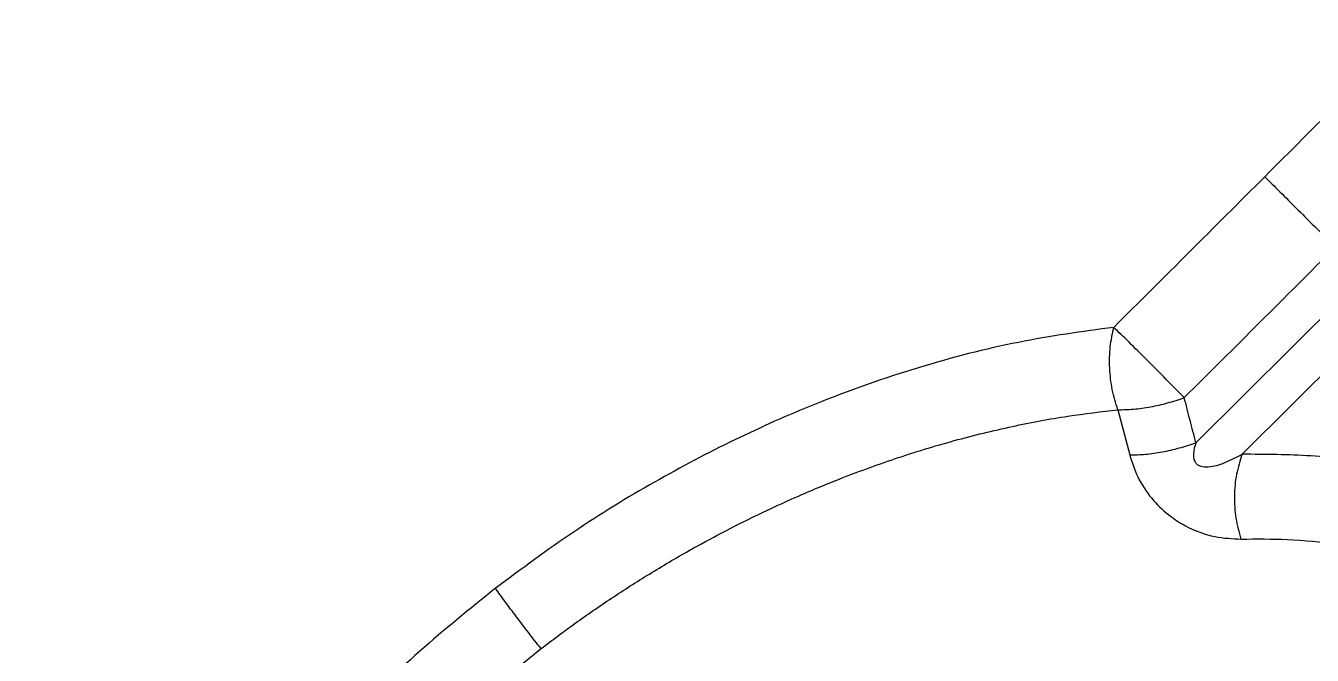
# Model space of a CAD drawing. Extents: x 400 to 501, y 484 to 634.
# Drawn here: x 477.84 to 481.664, y 523.286 to 525.157 of the extents above; entities that cross this region are included whole.
import ezdxf

# ---------------------------------------------------------------- set-up
doc = ezdxf.new("R2010")
doc.units = 0
doc.header["$MEASUREMENT"] = 0
doc.layers.add('DIM', color=3, linetype='Continuous')
doc.layers.add('GEOMETRY', color=3, linetype='Continuous', lineweight=25)

# ---------------------------------------------------------------- blocks, each defined once
blk = doc.blocks.new('2026 GRANDEE')
at = {"layer": 'GEOMETRY', "ltscale": 16}
for p, q in [((31.3928, -72.4263), (30.8933, -72.9225)), ((31.0307, -72.9569), (31.4784, -72.5119)), ((30.6613, -72.8246), (30.6967, -72.9588))]:
    blk.add_line(p, q, dxfattribs=at)
at = {"layer": 'GEOMETRY'}
for points, knots in [([(31.5461, -71.6829), (31.4715, -71.7578), (31.3224, -71.9075), (31.173, -72.057), (31.0983, -72.1317)], [0, 0, 0, 0, 0.499797, 1, 1, 1, 1]), ([(31.0983, -72.1317), (31.0233, -72.2066), (30.8738, -72.356), (30.7241, -72.5051), (30.6494, -72.5795)], [0, 0, 0, 0, 0.501146, 1, 1, 1, 1]), ([(30.6494, -72.5795), (30.5554, -72.5923), (30.3655, -72.6182), (30.0663, -72.6957), (29.7834, -72.7951), (29.5206, -72.9116), (29.2812, -73.0379), (29.0418, -73.1844), (28.8888, -73.2979), (28.8115, -73.3552)], [0, 0, 0, 0, 0.155811, 0.3148684, 0.478282, 0.6042418, 0.7333101, 0.8653983, 1, 1, 1, 1])]:
    blk.add_open_spline(points, degree=3, knots=knots, dxfattribs=at)
at = {"layer": 'GEOMETRY', "ltscale": 16}
for points, knots in [([(31.0983, -72.1317), (31.1126, -72.1461), (31.1412, -72.1747), (31.1964, -72.2298), (31.2543, -72.2878), (31.2898, -72.3232), (31.3075, -72.341)], [0, 0, 0, 0, 0.25, 0.5, 0.75, 1, 1, 1, 1]), ([(31.3075, -72.341), (31.2326, -72.4158), (31.0832, -72.5651), (30.9335, -72.7141), (30.8589, -72.7885)], [0, 0, 0, 0, 0.501266, 1, 1, 1, 1]), ([(30.8589, -72.7885), (30.8589, -72.7885), (30.8422, -72.7715), (30.8058, -72.7344), (30.7485, -72.6769), (30.6929, -72.6218), (30.6639, -72.5936), (30.6494, -72.5795)], [0, 0, 0, 0, 0.000002, 0.250002, 0.5, 0.749998, 1, 1, 1, 1]), ([(30.8933, -72.9225), (30.8876, -72.9002), (30.8761, -72.8555), (30.8646, -72.8108), (30.8589, -72.7885)], [0, 0, 0, 0, 0.499822, 1, 1, 1, 1]), ([(28.9472, -73.5346), (28.9809, -73.5092), (29.0494, -73.4574), (29.157, -73.3835), (29.2698, -73.3113), (29.3796, -73.2467), (29.4872, -73.1882), (29.5939, -73.1346), (29.7096, -73.0813), (29.8452, -73.0247), (30.0018, -72.9675), (30.1745, -72.9147), (30.3465, -72.8729), (30.509, -72.8423), (30.612, -72.8303), (30.6613, -72.8246)], [0, 0, 0, 0, 0.063502, 0.129026, 0.196566, 0.266114, 0.322771, 0.384143, 0.450222, 0.520995, 0.615428, 0.716466, 0.815605, 0.911656, 1, 1, 1, 1]), ([(30.6967, -72.9588), (30.7122, -72.9585), (30.7431, -72.9577), (30.7935, -72.9503), (30.8446, -72.9389), (30.8771, -72.928), (30.8933, -72.9225)], [0, 0, 0, 0, 0.25, 0.5, 0.75, 1, 1, 1, 1]), ([(30.6967, -72.9588), (30.7038, -72.9808), (30.7182, -73.0256), (30.7584, -73.0873), (30.808, -73.136), (30.8721, -73.1776), (30.9483, -73.2055), (31.0018, -73.2077), (31.0272, -73.2088)], [0, 0, 0, 0, 0.155009, 0.316173, 0.462314, 0.588116, 0.803674, 1, 1, 1, 1]), ([(30.8933, -72.9225), (30.8901, -72.9332), (30.8855, -72.9484), (30.8863, -72.9684), (30.8898, -72.9784), (30.8944, -72.9844), (30.8998, -72.989), (30.9116, -72.9944), (30.9403, -72.9952), (30.9823, -72.9821), (31.014, -72.9656), (31.0307, -72.9569)], [0, 0, 0, 0, 0.157924, 0.223654, 0.279103, 0.304188, 0.328446, 0.376974, 0.482228, 0.726826, 1, 1, 1, 1]), ([(31.0307, -72.9569), (31.0245, -72.9763), (31.0121, -73.015), (31.0065, -73.081), (31.0103, -73.1478), (31.0216, -73.1884), (31.0272, -73.2088)], [0, 0, 0, 0, 0.249999, 0.5, 0.750001, 1, 1, 1, 1]), ([(31.0095, -76.458), (31.102, -76.3834), (31.287, -76.2341), (31.5395, -75.984), (31.7686, -75.7193), (31.969, -75.441), (32.1373, -75.1534), (32.2541, -74.8936), (32.3303, -74.6659), (32.3765, -74.4712), (32.4022, -74.2792), (32.4062, -74.092), (32.3876, -73.9115), (32.3455, -73.7402), (32.2796, -73.5803), (32.1901, -73.4344), (32.0777, -73.3049), (31.9439, -73.1937), (31.7904, -73.1027), (31.6199, -73.0328), (31.4347, -72.985), (31.2388, -72.9575), (31.0997, -72.9571), (31.0307, -72.9569)], [0, 0, 0, 0, 0.057509, 0.115057, 0.172867, 0.231174, 0.290208, 0.350176, 0.390792, 0.431966, 0.473733, 0.516107, 0.559084, 0.602631, 0.64668, 0.691126, 0.735821, 0.780589, 0.825263, 0.869681, 0.913684, 0.95715, 1, 1, 1, 1]), ([(31.0272, -73.2088), (31.0734, -73.2085), (31.1722, -73.208), (31.2803, -73.2185), (31.3566, -73.2301), (31.3982, -73.2376), (31.4403, -73.2464), (31.4828, -73.2567), (31.5255, -73.2684), (31.5848, -73.2869), (31.6518, -73.312), (31.7211, -73.3436), (31.7755, -73.3724), (31.83, -73.4049), (31.8856, -73.4428), (31.9416, -73.4874), (32.0161, -73.5556), (32.1006, -73.6537), (32.1824, -73.7892), (32.2301, -73.9059), (32.257, -73.9977), (32.2719, -74.0633), (32.2811, -74.1136), (32.2842, -74.1425), (32.2848, -74.148)], [0, 0, 0, 0, 0.067896, 0.14525, 0.167078, 0.189555, 0.212681, 0.236456, 0.260879, 0.285951, 0.340238, 0.382754, 0.418235, 0.448994, 0.496189, 0.539835, 0.579933, 0.682607, 0.780162, 0.872604, 0.911367, 0.950705, 0.990619, 1, 1, 1, 1]), ([(28.8115, -73.3552), (28.7354, -73.4167), (28.5829, -73.5398), (28.3729, -73.7441), (28.1804, -73.9588), (28.0094, -74.1809), (27.8609, -74.4059), (27.7352, -74.6304), (27.6317, -74.8517), (27.5494, -75.068), (27.4773, -75.3119), (27.4265, -75.5796), (27.4101, -75.8631), (27.4335, -76.1262), (27.4962, -76.3669), (27.5985, -76.5827), (27.7246, -76.7492), (27.8606, -76.8743), (27.9952, -76.9666), (28.1472, -77.0424), (28.3163, -77.1), (28.5005, -77.1399), (28.6342, -77.1492), (28.7015, -77.1539)], [0, 0, 0, 0, 0.046146, 0.092397, 0.138341, 0.1836, 0.227924, 0.271204, 0.313458, 0.354789, 0.395326, 0.454943, 0.513667, 0.57203, 0.630491, 0.689453, 0.74924, 0.78969, 0.83066, 0.872177, 0.914249, 0.956864, 1, 1, 1, 1]), ([(28.9472, -73.5346), (28.9349, -73.5189), (28.9104, -73.4875), (28.8738, -73.4395), (28.8395, -73.3938), (28.8208, -73.3681), (28.8115, -73.3552)], [0, 0, 0, 0, 0.25, 0.5, 0.75, 1, 1, 1, 1]), ([(28.442, -77.0019), (28.4029, -76.9888), (28.3332, -76.9653), (28.243, -76.9198), (28.166, -76.8741), (28.0964, -76.8244), (28.0334, -76.7715), (27.9595, -76.6986), (27.8809, -76.6016), (27.8058, -76.476), (27.7372, -76.3178), (27.6852, -76.1203), (27.6668, -75.9244), (27.6679, -75.7709), (27.6745, -75.6654), (27.6869, -75.5572), (27.7054, -75.4453), (27.7296, -75.3336), (27.7602, -75.2179), (27.7961, -75.1036), (27.8422, -74.9766), (27.8946, -74.8513), (27.958, -74.7176), (28.025, -74.5916), (28.1004, -74.4642), (28.181, -74.3405), (28.2688, -74.2181), (28.3875, -74.0671), (28.5404, -73.8955), (28.7351, -73.7055), (28.8761, -73.5919), (28.9472, -73.5346)], [0, 0, 0, 0, 0.034861, 0.06235, 0.089025, 0.114889, 0.139942, 0.164187, 0.210182, 0.254318, 0.296608, 0.362422, 0.427092, 0.45304, 0.479427, 0.505504, 0.53187, 0.559482, 0.58421, 0.612382, 0.638394, 0.671389, 0.698127, 0.730004, 0.758216, 0.786779, 0.817262, 0.84615, 0.897746, 0.948488, 1, 1, 1, 1])]:
    blk.add_open_spline(points, degree=3, knots=knots, dxfattribs=at)
for points in [[(30.6613, -72.8246), (30.6553, -72.8048), (30.6433, -72.7653), (30.6361, -72.7007), (30.637, -72.6366), (30.6453, -72.5985), (30.6494, -72.5795)], [(30.6613, -72.8246), (30.6768, -72.8243), (30.7078, -72.8236), (30.7585, -72.8163), (30.8099, -72.8049), (30.8426, -72.794), (30.8589, -72.7885)]]:
    blk.add_open_spline(points, degree=3, dxfattribs=at)

msp = doc.modelspace()

# ---------------------------------------------------------------- block references
at = {"layer": 'DIM'}
msp.add_blockref('2026 GRANDEE', (450.4248, 596.8403), dxfattribs=at)

doc.saveas('drawing.dxf')
